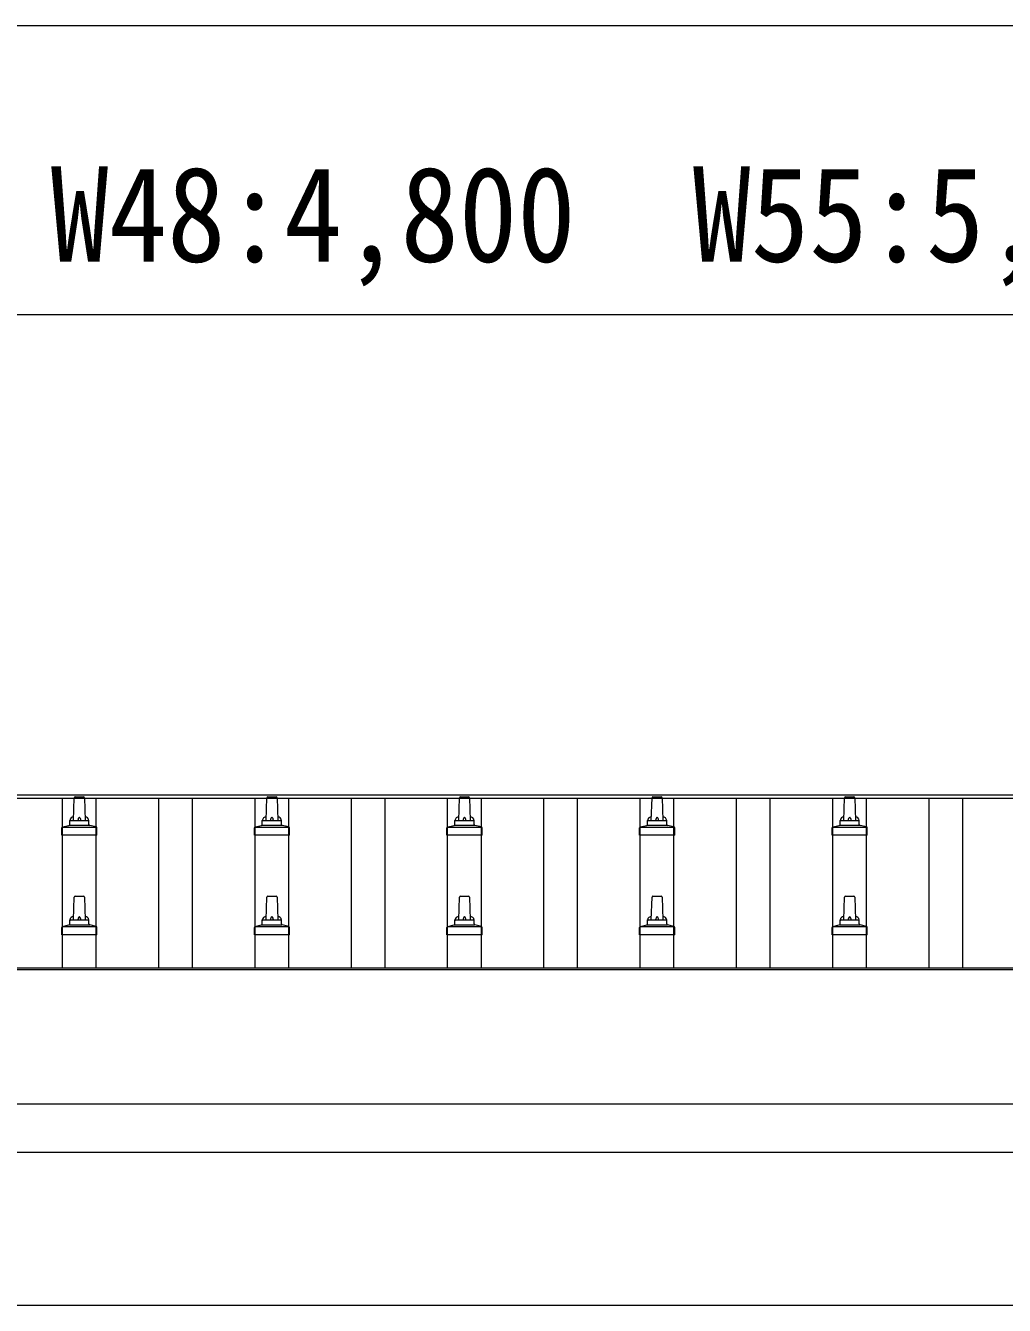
# Model space of a CAD drawing. Units: millimetres at full size, sheet at 1:50; details may follow other scales. Extents: x -14053 to 14053, y -9700 to 9700.
# Drawn here: x -9380 to -8364, y 3274 to 4603 of the extents above; entities that cross this region are included whole.
import ezdxf
from ezdxf.enums import TextEntityAlignment as Align

# ---------------------------------------------------------------- set-up
doc = ezdxf.new("R2010")
doc.units = ezdxf.units.MM
doc.header["$LTSCALE"] = 50
for name, color, linetype, lineweight in [('0-2_建具', 4, 'Continuous', 9), ('0-6_手摺', 5, 'Continuous', 5), ('0-8_外構', 6, 'Continuous', 9)]:
    doc.layers.add(name, color=color, linetype=linetype, lineweight=lineweight)
doc.styles.add('ＭＳ ゴシック', font='')
doc.styles.get('ＭＳ ゴシック').set_extended_font_data('MS Gothic')

msp = doc.modelspace()

# ---------------------------------------------------------------- linework, layer by layer
at = {"layer": '0-2_建具'}
for p, q in [((-11147.46, 3803.85), (-5746.96, 3803.85)), ((-11147.46, 3800.26), (-5724.46, 3800.26)), ((-9341.96, 3624.23), (-9341.96, 3800.26)), ((-9306.96, 3624.23), (-9306.96, 3800.26)), ((-9241.96, 3624.23), (-9241.96, 3800.26)), ((-9206.96, 3624.23), (-9206.96, 3800.26)), ((-9141.96, 3624.23), (-9141.96, 3800.26)), ((-9106.96, 3624.23), (-9106.96, 3800.26)), ((-9041.96, 3624.23), (-9041.96, 3800.26)), ((-9006.96, 3624.23), (-9006.96, 3800.26)), ((-8941.96, 3624.23), (-8941.96, 3800.26)), ((-8906.96, 3624.23), (-8906.96, 3800.26)), ((-8841.96, 3624.23), (-8841.96, 3800.26)), ((-8806.96, 3624.23), (-8806.96, 3800.26)), ((-8741.96, 3624.23), (-8741.96, 3800.26)), ((-8706.96, 3624.23), (-8706.96, 3800.26)), ((-8641.96, 3624.23), (-8641.96, 3800.26)), ((-8606.96, 3624.23), (-8606.96, 3800.26)), ((-8541.96, 3624.23), (-8541.96, 3800.26)), ((-8506.96, 3624.23), (-8506.96, 3800.26)), ((-8441.96, 3624.23), (-8441.96, 3800.26)), ((-8406.96, 3624.23), (-8406.96, 3800.26)), ((-11145.46, 3624.23), (-5746.96, 3624.23)), ((-11145.46, 3622.35), (-5746.96, 3622.35)), ((-5746.96, 3482.46), (-11145.46, 3482.46)), ((-11145.46, 3432.63), (-5746.96, 3432.63)), ((-5739.46, 3273.53), (-11028.79, 3273.53))]:
    msp.add_line(p, q, dxfattribs=at)
at = {"layer": '0-6_手摺'}
for p, q in [((-9330.46, 3777.33), (-9329.73, 3800.85)), ((-9328.73, 3801.83), (-9320.19, 3801.83)), ((-9319.19, 3800.85), (-9318.46, 3777.33)), ((-9130.46, 3777.33), (-9129.73, 3800.85)), ((-9128.73, 3801.83), (-9120.19, 3801.83)), ((-9119.19, 3800.85), (-9118.46, 3777.33)), ((-8930.46, 3777.33), (-8929.73, 3800.85)), ((-8928.73, 3801.83), (-8920.19, 3801.83)), ((-8919.19, 3800.85), (-8918.46, 3777.33)), ((-8730.46, 3777.33), (-8729.73, 3800.85)), ((-8728.73, 3801.83), (-8720.19, 3801.83)), ((-8719.19, 3800.85), (-8718.46, 3777.33)), ((-8530.46, 3777.33), (-8529.73, 3800.85)), ((-8528.73, 3801.83), (-8520.19, 3801.83)), ((-8519.19, 3800.85), (-8518.46, 3777.33)), ((-9334.46, 3773.11), (-9334.46, 3777.33)), ((-9333.46, 3777.33), (-9315.46, 3777.33)), ((-9314.46, 3773.11), (-9314.46, 3777.33)), ((-9134.46, 3773.11), (-9134.46, 3777.33)), ((-9133.46, 3777.33), (-9115.46, 3777.33)), ((-9114.46, 3773.11), (-9114.46, 3777.33)), ((-8934.46, 3773.11), (-8934.46, 3777.33)), ((-8933.46, 3777.33), (-8915.46, 3777.33)), ((-8914.46, 3773.11), (-8914.46, 3777.33)), ((-8734.46, 3773.11), (-8734.46, 3777.33)), ((-8733.46, 3777.33), (-8715.46, 3777.33)), ((-8714.46, 3773.11), (-8714.46, 3777.33)), ((-8534.46, 3773.11), (-8534.46, 3777.33)), ((-8533.46, 3777.33), (-8515.46, 3777.33)), ((-8514.46, 3773.11), (-8514.46, 3777.33)), ((-9342.71, 3761.83), (-9342.71, 3769.54)), ((-9342.33, 3770.33), (-9306.59, 3770.33)), ((-9341.94, 3770.51), (-9335.22, 3772.14)), ((-9334.84, 3772.33), (-9314.08, 3772.33)), ((-9306.97, 3770.51), (-9313.69, 3772.14)), ((-9306.21, 3761.83), (-9306.21, 3769.54)), ((-9142.71, 3761.83), (-9142.71, 3769.54)), ((-9142.33, 3770.33), (-9106.59, 3770.33)), ((-9141.94, 3770.51), (-9135.22, 3772.14)), ((-9134.84, 3772.33), (-9114.08, 3772.33)), ((-9106.97, 3770.51), (-9113.69, 3772.14)), ((-9106.21, 3761.83), (-9106.21, 3769.54)), ((-8942.71, 3761.83), (-8942.71, 3769.54)), ((-8942.33, 3770.33), (-8906.59, 3770.33)), ((-8941.94, 3770.51), (-8935.22, 3772.14)), ((-8934.84, 3772.33), (-8914.08, 3772.33)), ((-8906.97, 3770.51), (-8913.69, 3772.14)), ((-8906.21, 3761.83), (-8906.21, 3769.54)), ((-8742.71, 3761.83), (-8742.71, 3769.54)), ((-8742.33, 3770.33), (-8706.59, 3770.33)), ((-8741.94, 3770.51), (-8735.22, 3772.14)), ((-8734.84, 3772.33), (-8714.08, 3772.33)), ((-8706.97, 3770.51), (-8713.69, 3772.14)), ((-8706.21, 3761.83), (-8706.21, 3769.54)), ((-8542.71, 3761.83), (-8542.71, 3769.54)), ((-8542.33, 3770.33), (-8506.59, 3770.33)), ((-8541.94, 3770.51), (-8535.22, 3772.14)), ((-8534.84, 3772.33), (-8514.08, 3772.33)), ((-8506.97, 3770.51), (-8513.69, 3772.14)), ((-8506.21, 3761.83), (-8506.21, 3769.54)), ((-9306.21, 3761.83), (-9342.71, 3761.83)), ((-9106.21, 3761.83), (-9142.71, 3761.83)), ((-8906.21, 3761.83), (-8942.71, 3761.83)), ((-8706.21, 3761.83), (-8742.71, 3761.83)), ((-8506.21, 3761.83), (-8542.71, 3761.83)), ((-9330.46, 3673.99), (-9329.73, 3697.52)), ((-9328.73, 3698.49), (-9320.19, 3698.49)), ((-9319.19, 3697.52), (-9318.46, 3673.99)), ((-9130.46, 3673.99), (-9129.73, 3697.52)), ((-9128.73, 3698.49), (-9120.19, 3698.49)), ((-9119.19, 3697.52), (-9118.46, 3673.99)), ((-8930.46, 3673.99), (-8929.73, 3697.52)), ((-8928.73, 3698.49), (-8920.19, 3698.49)), ((-8919.19, 3697.52), (-8918.46, 3673.99)), ((-8730.46, 3673.99), (-8729.73, 3697.52)), ((-8728.73, 3698.49), (-8720.19, 3698.49)), ((-8719.19, 3697.52), (-8718.46, 3673.99)), ((-8530.46, 3673.99), (-8529.73, 3697.52)), ((-8528.73, 3698.49), (-8520.19, 3698.49)), ((-8519.19, 3697.52), (-8518.46, 3673.99)), ((-9334.84, 3668.99), (-9314.08, 3668.99)), ((-9334.46, 3669.78), (-9334.46, 3673.99)), ((-9333.46, 3673.99), (-9315.46, 3673.99)), ((-9314.46, 3669.78), (-9314.46, 3673.99)), ((-9134.84, 3668.99), (-9114.08, 3668.99)), ((-9134.46, 3669.78), (-9134.46, 3673.99)), ((-9133.46, 3673.99), (-9115.46, 3673.99)), ((-9114.46, 3669.78), (-9114.46, 3673.99)), ((-8934.84, 3668.99), (-8914.08, 3668.99)), ((-8934.46, 3669.78), (-8934.46, 3673.99)), ((-8933.46, 3673.99), (-8915.46, 3673.99)), ((-8914.46, 3669.78), (-8914.46, 3673.99)), ((-8734.84, 3668.99), (-8714.08, 3668.99)), ((-8734.46, 3669.78), (-8734.46, 3673.99)), ((-8733.46, 3673.99), (-8715.46, 3673.99)), ((-8714.46, 3669.78), (-8714.46, 3673.99)), ((-8534.84, 3668.99), (-8514.08, 3668.99)), ((-8534.46, 3669.78), (-8534.46, 3673.99)), ((-8533.46, 3673.99), (-8515.46, 3673.99)), ((-8514.46, 3669.78), (-8514.46, 3673.99)), ((-9342.71, 3658.49), (-9342.71, 3666.21)), ((-9306.21, 3658.49), (-9342.71, 3658.49)), ((-9342.33, 3666.99), (-9306.59, 3666.99)), ((-9341.94, 3667.18), (-9335.22, 3668.81)), ((-9306.97, 3667.18), (-9313.69, 3668.81)), ((-9306.21, 3658.49), (-9306.21, 3666.21)), ((-9142.71, 3658.49), (-9142.71, 3666.21)), ((-9106.21, 3658.49), (-9142.71, 3658.49)), ((-9142.33, 3666.99), (-9106.59, 3666.99)), ((-9141.94, 3667.18), (-9135.22, 3668.81)), ((-9106.97, 3667.18), (-9113.69, 3668.81)), ((-9106.21, 3658.49), (-9106.21, 3666.21)), ((-8942.71, 3658.49), (-8942.71, 3666.21)), ((-8906.21, 3658.49), (-8942.71, 3658.49)), ((-8942.33, 3666.99), (-8906.59, 3666.99)), ((-8941.94, 3667.18), (-8935.22, 3668.81)), ((-8906.97, 3667.18), (-8913.69, 3668.81)), ((-8906.21, 3658.49), (-8906.21, 3666.21)), ((-8742.71, 3658.49), (-8742.71, 3666.21)), ((-8706.21, 3658.49), (-8742.71, 3658.49)), ((-8742.33, 3666.99), (-8706.59, 3666.99)), ((-8741.94, 3667.18), (-8735.22, 3668.81)), ((-8706.97, 3667.18), (-8713.69, 3668.81)), ((-8706.21, 3658.49), (-8706.21, 3666.21)), ((-8542.71, 3658.49), (-8542.71, 3666.21)), ((-8506.21, 3658.49), (-8542.71, 3658.49)), ((-8542.33, 3666.99), (-8506.59, 3666.99)), ((-8541.94, 3667.18), (-8535.22, 3668.81)), ((-8506.97, 3667.18), (-8513.69, 3668.81)), ((-8506.21, 3658.49), (-8506.21, 3666.21))]:
    msp.add_line(p, q, dxfattribs=at)
for centre, radius, start, end in [((-9328.73, 3800.83), 1, 90, 178.60509), ((-9320.19, 3800.83), 1, 1.39491, 90), ((-9128.73, 3800.83), 1, 90, 178.60509), ((-9120.19, 3800.83), 1, 1.39491, 90), ((-8928.73, 3800.83), 1, 90, 178.60509), ((-8920.19, 3800.83), 1, 1.39491, 90), ((-8728.73, 3800.83), 1, 90, 178.60509), ((-8720.19, 3800.83), 1, 1.39491, 90), ((-8528.73, 3800.83), 1, 90, 178.60509), ((-8520.19, 3800.83), 1, 1.39491, 90), ((-9330.37, 3776.69), 4.13, 90, 171.17633), ((-9333.46, 3776.33), 1, 90, 180), ((-9321.13, 3777.33), 4.83, 133.60282, 180), ((-9327.79, 3777.33), 4.83, 0, 46.39718), ((-9318.54, 3776.69), 4.13, 8.82367, 90), ((-9315.46, 3776.33), 1, 0, 90), ((-9130.37, 3776.69), 4.13, 90, 171.17633), ((-9133.46, 3776.33), 1, 90, 180), ((-9121.13, 3777.33), 4.83, 133.60282, 180), ((-9127.79, 3777.33), 4.83, 0, 46.39718), ((-9118.54, 3776.69), 4.13, 8.82367, 90), ((-9115.46, 3776.33), 1, 0, 90), ((-8930.37, 3776.69), 4.13, 90, 171.17633), ((-8933.46, 3776.33), 1, 90, 180), ((-8921.13, 3777.33), 4.83, 133.60282, 180), ((-8927.79, 3777.33), 4.83, 0, 46.39718), ((-8918.54, 3776.69), 4.13, 8.82367, 90), ((-8915.46, 3776.33), 1, 0, 90), ((-8730.37, 3776.69), 4.13, 90, 171.17633), ((-8733.46, 3776.33), 1, 90, 180), ((-8721.13, 3777.33), 4.83, 133.60282, 180), ((-8727.79, 3777.33), 4.83, 0, 46.39718), ((-8718.54, 3776.69), 4.13, 8.82367, 90), ((-8715.46, 3776.33), 1, 0, 90), ((-8530.37, 3776.69), 4.13, 90, 171.17633), ((-8533.46, 3776.33), 1, 90, 180), ((-8521.13, 3777.33), 4.83, 133.60282, 180), ((-8527.79, 3777.33), 4.83, 0, 46.39718), ((-8518.54, 3776.69), 4.13, 8.82367, 90), ((-8515.46, 3776.33), 1, 0, 90), ((-9341.71, 3769.54), 1, 103.62699, 180), ((-9335.46, 3773.11), 1, 283.62699, 0), ((-9313.46, 3773.11), 1, 180, 256.37301), ((-9307.21, 3769.54), 1, 0, 76.37301), ((-9141.71, 3769.54), 1, 103.62699, 180), ((-9135.46, 3773.11), 1, 283.62699, 0), ((-9113.46, 3773.11), 1, 180, 256.37301), ((-9107.21, 3769.54), 1, 0, 76.37301), ((-8941.71, 3769.54), 1, 103.62699, 180), ((-8935.46, 3773.11), 1, 283.62699, 0), ((-8913.46, 3773.11), 1, 180, 256.37301), ((-8907.21, 3769.54), 1, 0, 76.37301), ((-8741.71, 3769.54), 1, 103.62699, 180), ((-8735.46, 3773.11), 1, 283.62699, 0), ((-8713.46, 3773.11), 1, 180, 256.37301), ((-8707.21, 3769.54), 1, 0, 76.37301), ((-8541.71, 3769.54), 1, 103.62699, 180), ((-8535.46, 3773.11), 1, 283.62699, 0), ((-8513.46, 3773.11), 1, 180, 256.37301), ((-8507.21, 3769.54), 1, 0, 76.37301), ((-9328.73, 3697.49), 1, 90, 178.60509), ((-9320.19, 3697.49), 1, 1.39491, 90), ((-9128.73, 3697.49), 1, 90, 178.60509), ((-9120.19, 3697.49), 1, 1.39491, 90), ((-8928.73, 3697.49), 1, 90, 178.60509), ((-8920.19, 3697.49), 1, 1.39491, 90), ((-8728.73, 3697.49), 1, 90, 178.60509), ((-8720.19, 3697.49), 1, 1.39491, 90), ((-8528.73, 3697.49), 1, 90, 178.60509), ((-8520.19, 3697.49), 1, 1.39491, 90), ((-9335.46, 3669.78), 1, 283.62699, 0), ((-9330.37, 3673.36), 4.13, 90, 171.17633), ((-9333.46, 3672.99), 1, 90, 180), ((-9321.13, 3673.99), 4.83, 133.60282, 180), ((-9327.79, 3673.99), 4.83, 0, 46.39718), ((-9318.54, 3673.36), 4.13, 8.82367, 90), ((-9315.46, 3672.99), 1, 0, 90), ((-9313.46, 3669.78), 1, 180, 256.37301), ((-9135.46, 3669.78), 1, 283.62699, 0), ((-9130.37, 3673.36), 4.13, 90, 171.17633), ((-9133.46, 3672.99), 1, 90, 180), ((-9121.13, 3673.99), 4.83, 133.60282, 180), ((-9127.79, 3673.99), 4.83, 0, 46.39718), ((-9118.54, 3673.36), 4.13, 8.82367, 90), ((-9115.46, 3672.99), 1, 0, 90), ((-9113.46, 3669.78), 1, 180, 256.37301), ((-8935.46, 3669.78), 1, 283.62699, 0), ((-8930.37, 3673.36), 4.13, 90, 171.17633), ((-8933.46, 3672.99), 1, 90, 180), ((-8921.13, 3673.99), 4.83, 133.60282, 180), ((-8927.79, 3673.99), 4.83, 0, 46.39718), ((-8918.54, 3673.36), 4.13, 8.82367, 90), ((-8915.46, 3672.99), 1, 0, 90), ((-8913.46, 3669.78), 1, 180, 256.37301), ((-8735.46, 3669.78), 1, 283.62699, 0), ((-8730.37, 3673.36), 4.13, 90, 171.17633), ((-8733.46, 3672.99), 1, 90, 180), ((-8721.13, 3673.99), 4.83, 133.60282, 180), ((-8727.79, 3673.99), 4.83, 0, 46.39718), ((-8718.54, 3673.36), 4.13, 8.82367, 90), ((-8715.46, 3672.99), 1, 0, 90), ((-8713.46, 3669.78), 1, 180, 256.37301), ((-8535.46, 3669.78), 1, 283.62699, 0), ((-8530.37, 3673.36), 4.13, 90, 171.17633), ((-8533.46, 3672.99), 1, 90, 180), ((-8521.13, 3673.99), 4.83, 133.60282, 180), ((-8527.79, 3673.99), 4.83, 0, 46.39718), ((-8518.54, 3673.36), 4.13, 8.82367, 90), ((-8515.46, 3672.99), 1, 0, 90), ((-8513.46, 3669.78), 1, 180, 256.37301), ((-9341.71, 3666.21), 1, 103.62699, 180), ((-9307.21, 3666.21), 1, 0, 76.37301), ((-9141.71, 3666.21), 1, 103.62699, 180), ((-9107.21, 3666.21), 1, 0, 76.37301), ((-8941.71, 3666.21), 1, 103.62699, 180), ((-8907.21, 3666.21), 1, 0, 76.37301), ((-8741.71, 3666.21), 1, 103.62699, 180), ((-8707.21, 3666.21), 1, 0, 76.37301), ((-8541.71, 3666.21), 1, 103.62699, 180), ((-8507.21, 3666.21), 1, 0, 76.37301)]:
    msp.add_arc(centre, radius, start, end, dxfattribs=at)
at = {"layer": '0-8_外構'}
msp.add_line((-11124.46, 4302.85), (-5724.46, 4302.85), dxfattribs=at)
msp.add_lwpolyline([(-11176.46, 4602.85), (-2672.46, 4602.85), (-2672.46, 4002.85)], dxfattribs=at)

# ---------------------------------------------------------------- texts
at = {"layer": '0-8_外構', "color": 7, "style": 'ＭＳ ゴシック', "width": 0.9}
msp.add_text('W48:4,800\u3000W55:5,400\u3000W60:6,000', height=98.97, dxfattribs=at).set_placement((-9354.46, 4327.85), align=Align.BOTTOM_LEFT)

doc.saveas('drawing.dxf')
